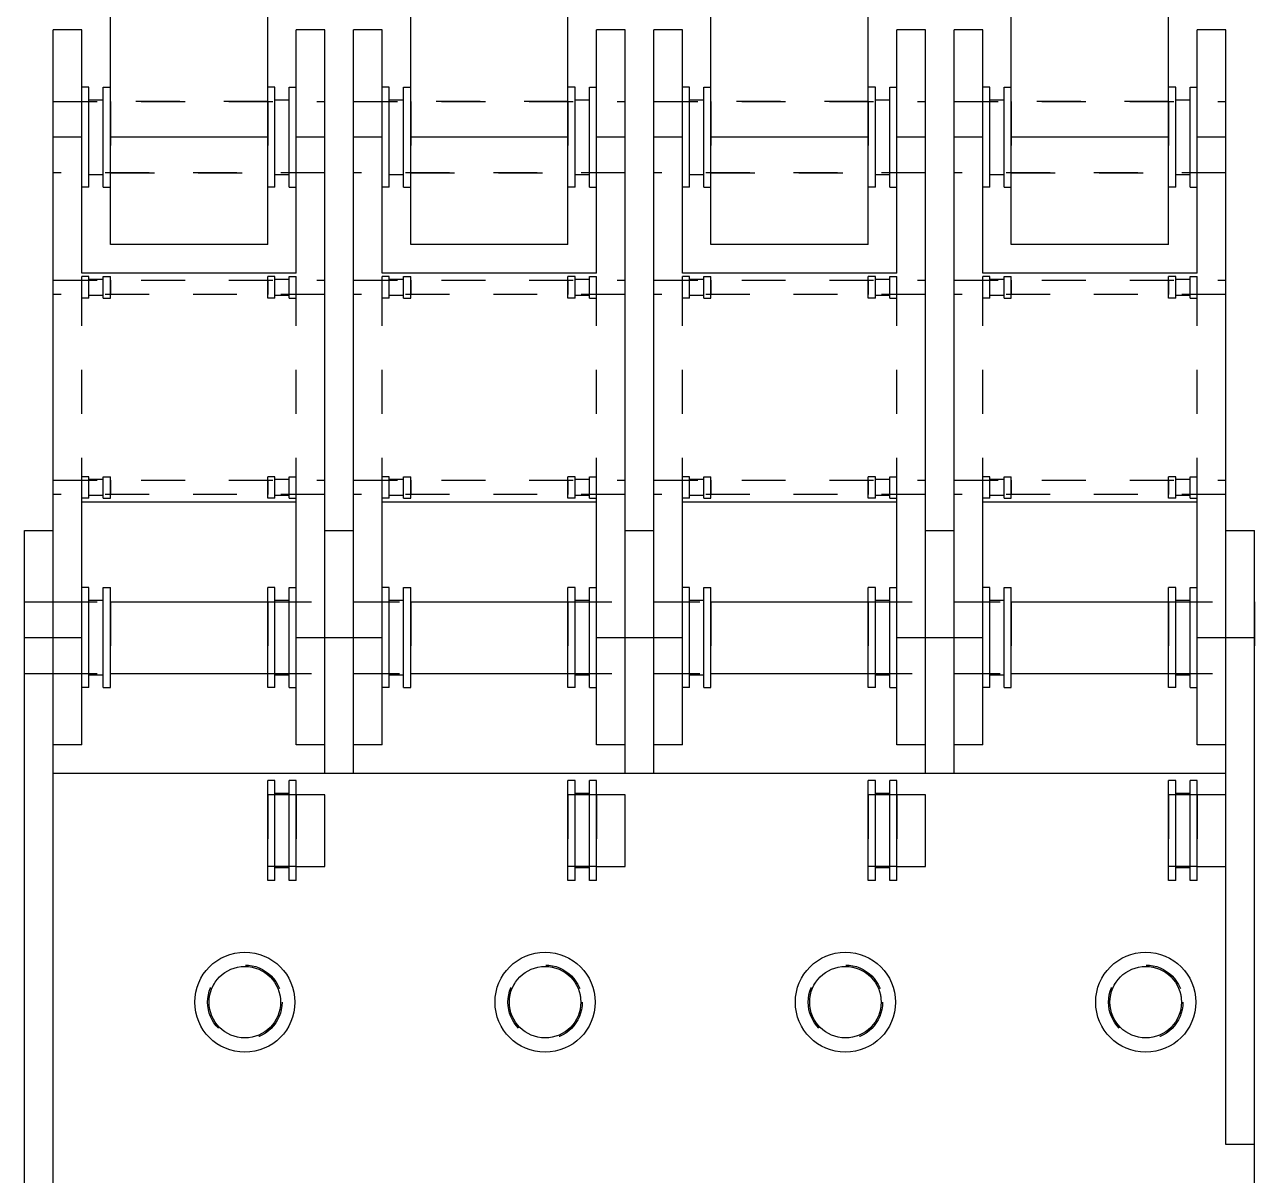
# Model space of a CAD drawing. Header units: inches. Extents: x 0 to 22, y 0 to 17.
# Drawn here: x 3.167 to 6.553, y 11.961 to 15.13 of the extents above; entities that cross this region are included whole.
import ezdxf

# ---------------------------------------------------------------- set-up
doc = ezdxf.new("R2010")
doc.units = ezdxf.units.IN
doc.header["$LTSCALE"] = 1.21
doc.header["$MEASUREMENT"] = 0
doc.linetypes.add('HIDDEN', pattern=[0.2, 0.1, -0.1])
doc.layers.get('0').update_dxf_attribs({"linetype": 'CONTINUOUS'})
doc.layers.add('02___PRT_ALL_AXES', color=7, linetype='CONTINUOUS')
doc.layers.add('DEFAULT_2', color=8, linetype='HIDDEN')

msp = doc.modelspace()

# ---------------------------------------------------------------- linework, layer by layer
at = {"color": 7, "linetype": 'Continuous'}
for p, q in [((3.3246, 14.4464), (3.3246, 15.1157)), ((3.9152, 14.4464), (3.9152, 15.1157)), ((3.9939, 13.0684), (3.9939, 15.1157)), ((4.1514, 14.4464), (4.1514, 15.1157)), ((4.742, 14.4464), (4.742, 15.1157)), ((4.8207, 13.0684), (4.8207, 15.1157)), ((4.9782, 14.4464), (4.9782, 15.1157)), ((5.5687, 14.4464), (5.5687, 15.1157)), ((5.6475, 13.0684), (5.6475, 15.1157)), ((5.805, 14.4464), (5.805, 15.1157)), ((6.3955, 14.4464), (6.3955, 15.1157)), ((6.4743, 12.0465), (6.4743, 15.1157)), ((3.3837, 14.6826), (3.3837, 14.9582)), ((3.3837, 14.9582), (3.4034, 14.9582)), ((3.8955, 14.6826), (3.8955, 14.9582)), ((3.8955, 14.9582), (3.9152, 14.9582)), ((4.2105, 14.6826), (4.2105, 14.9582)), ((4.2105, 14.9582), (4.2302, 14.9582)), ((4.7223, 14.6826), (4.7223, 14.9582)), ((4.7223, 14.9582), (4.742, 14.9582)), ((5.0372, 14.6826), (5.0372, 14.9582)), ((5.0372, 14.9582), (5.0569, 14.9582)), ((5.5491, 14.6826), (5.5491, 14.9582)), ((5.5491, 14.9582), (5.5687, 14.9582)), ((5.864, 14.6826), (5.864, 14.9582)), ((5.864, 14.9582), (5.8837, 14.9582)), ((6.3758, 14.6826), (6.3758, 14.9582)), ((6.3758, 14.9582), (6.3955, 14.9582)), ((3.3837, 14.9228), (3.3443, 14.9228)), ((3.8955, 14.9228), (3.8561, 14.9228)), ((4.2105, 14.9228), (4.1711, 14.9228)), ((4.7223, 14.9228), (4.6829, 14.9228)), ((5.0372, 14.9228), (4.9979, 14.9228)), ((5.5491, 14.9228), (5.5097, 14.9228)), ((5.864, 14.9228), (5.8246, 14.9228)), ((6.3758, 14.9228), (6.3365, 14.9228)), ((3.2459, 9.8007), (3.2459, 14.8204)), ((3.3246, 14.8204), (3.2459, 14.8204)), ((3.9939, 14.8204), (3.9152, 14.8204)), ((4.0727, 13.0684), (4.0727, 14.8204)), ((4.1514, 14.8204), (4.0727, 14.8204)), ((4.8207, 14.8204), (4.742, 14.8204)), ((4.8994, 13.0684), (4.8994, 14.8204)), ((4.9782, 14.8204), (4.8994, 14.8204)), ((5.6475, 14.8204), (5.5687, 14.8204)), ((5.7262, 13.0684), (5.7262, 14.8204)), ((5.805, 14.8204), (5.7262, 14.8204)), ((6.4743, 14.8204), (6.3955, 14.8204)), ((3.3443, 14.7181), (3.3837, 14.7181)), ((3.8561, 14.7181), (3.8955, 14.7181)), ((4.1711, 14.7181), (4.2105, 14.7181)), ((4.6829, 14.7181), (4.7223, 14.7181)), ((4.9979, 14.7181), (5.0372, 14.7181)), ((5.5097, 14.7181), (5.5491, 14.7181)), ((5.8246, 14.7181), (5.864, 14.7181)), ((6.3365, 14.7181), (6.3758, 14.7181)), ((3.3837, 14.6826), (3.4034, 14.6826)), ((3.8955, 14.6826), (3.9152, 14.6826)), ((4.2105, 14.6826), (4.2302, 14.6826)), ((4.7223, 14.6826), (4.742, 14.6826)), ((5.0372, 14.6826), (5.0569, 14.6826)), ((5.5491, 14.6826), (5.5687, 14.6826)), ((5.864, 14.6826), (5.8837, 14.6826)), ((6.3758, 14.6826), (6.3955, 14.6826)), ((3.9152, 14.4464), (3.3246, 14.4464)), ((4.742, 14.4464), (4.1514, 14.4464)), ((5.5687, 14.4464), (4.9782, 14.4464)), ((6.3955, 14.4464), (5.805, 14.4464)), ((3.3246, 13.1472), (3.3246, 13.8165)), ((3.3246, 13.8165), (3.9152, 13.8165)), ((3.9152, 13.1472), (3.9152, 13.8165)), ((4.1514, 13.1472), (4.1514, 13.8165)), ((4.1514, 13.8165), (4.742, 13.8165)), ((4.742, 13.1472), (4.742, 13.8165)), ((4.9782, 13.1472), (4.9782, 13.8165)), ((4.9782, 13.8165), (5.5687, 13.8165)), ((5.5687, 13.1472), (5.5687, 13.8165)), ((5.805, 13.1472), (5.805, 13.8165)), ((5.805, 13.8165), (6.3955, 13.8165)), ((6.3955, 13.1472), (6.3955, 13.8165)), ((3.1672, 9.722), (3.1672, 13.7377)), ((3.1672, 13.7377), (3.2459, 13.7377)), ((3.9939, 13.7377), (4.0727, 13.7377)), ((4.8207, 13.7377), (4.8994, 13.7377)), ((5.6475, 13.7377), (5.7262, 13.7377)), ((6.4743, 13.7377), (6.553, 13.7377)), ((6.553, 10.5094), (6.553, 13.7377)), ((3.3837, 13.3047), (3.3837, 13.5803)), ((3.3837, 13.5803), (3.4034, 13.5803)), ((3.8955, 13.3047), (3.8955, 13.5803)), ((3.8955, 13.5803), (3.9152, 13.5803)), ((4.2105, 13.3047), (4.2105, 13.5803)), ((4.2105, 13.5803), (4.2302, 13.5803)), ((4.7223, 13.3047), (4.7223, 13.5803)), ((4.7223, 13.5803), (4.742, 13.5803)), ((5.0372, 13.3047), (5.0372, 13.5803)), ((5.0372, 13.5803), (5.0569, 13.5803)), ((5.5491, 13.3047), (5.5491, 13.5803)), ((5.5491, 13.5803), (5.5687, 13.5803)), ((5.864, 13.3047), (5.864, 13.5803)), ((5.864, 13.5803), (5.8837, 13.5803)), ((6.3758, 13.3047), (6.3758, 13.5803)), ((6.3758, 13.5803), (6.3955, 13.5803)), ((3.3837, 13.5448), (3.3443, 13.5448)), ((3.8955, 13.5448), (3.8561, 13.5448)), ((4.2105, 13.5448), (4.1711, 13.5448)), ((4.7223, 13.5448), (4.6829, 13.5448)), ((5.0372, 13.5448), (4.9979, 13.5448)), ((5.5491, 13.5448), (5.5097, 13.5448)), ((5.864, 13.5448), (5.8246, 13.5448)), ((6.3758, 13.5448), (6.3365, 13.5448)), ((3.1672, 13.4425), (3.3246, 13.4425)), ((3.9152, 13.4425), (4.1514, 13.4425)), ((4.742, 13.4425), (4.9782, 13.4425)), ((5.5687, 13.4425), (5.805, 13.4425)), ((6.3955, 13.4425), (6.553, 13.4425)), ((3.3443, 13.3401), (3.3837, 13.3401)), ((3.8561, 13.3401), (3.8955, 13.3401)), ((4.1711, 13.3401), (4.2105, 13.3401)), ((4.6829, 13.3401), (4.7223, 13.3401)), ((4.9979, 13.3401), (5.0372, 13.3401)), ((5.5097, 13.3401), (5.5491, 13.3401)), ((5.8246, 13.3401), (5.864, 13.3401)), ((6.3365, 13.3401), (6.3758, 13.3401)), ((3.3837, 13.3047), (3.4034, 13.3047)), ((3.8955, 13.3047), (3.9152, 13.3047)), ((4.2105, 13.3047), (4.2302, 13.3047)), ((4.7223, 13.3047), (4.742, 13.3047)), ((5.0372, 13.3047), (5.0569, 13.3047)), ((5.5491, 13.3047), (5.5687, 13.3047)), ((5.864, 13.3047), (5.8837, 13.3047)), ((6.3758, 13.3047), (6.3955, 13.3047)), ((6.4743, 13.0684), (3.2459, 13.0684)), ((3.8955, 12.7732), (3.8955, 13.0488)), ((4.7223, 12.7732), (4.7223, 13.0488)), ((5.5491, 12.7732), (5.5491, 13.0488)), ((6.3758, 12.7732), (6.3758, 13.0488)), ((3.9939, 13.0094), (3.9152, 13.0094)), ((3.9939, 12.8125), (3.9939, 13.0094)), ((4.8207, 13.0094), (4.742, 13.0094)), ((4.8207, 12.8125), (4.8207, 13.0094)), ((5.6475, 13.0094), (5.5687, 13.0094)), ((5.6475, 12.8125), (5.6475, 13.0094)), ((6.4743, 13.0094), (6.3955, 13.0094)), ((3.9152, 12.8125), (3.9939, 12.8125)), ((4.742, 12.8125), (4.8207, 12.8125)), ((5.5687, 12.8125), (5.6475, 12.8125)), ((6.3955, 12.8125), (6.4743, 12.8125)), ((6.553, 12.0465), (6.4743, 12.0465))]:
    msp.add_line(p, q, dxfattribs=at)
for centre in [(3.7735, 12.4385), (4.6002, 12.4385), (5.427, 12.4385), (6.2538, 12.4385)]:
    msp.add_circle(centre, 0.0984, dxfattribs=at)
at = {"layer": '02___PRT_ALL_AXES', "color": 7, "linetype": 'Continuous'}
for p, q in [((3.4034, 14.5251), (3.4034, 16.0999)), ((3.8365, 14.5251), (3.8365, 16.0999)), ((4.2302, 14.5251), (4.2302, 16.0999)), ((4.6632, 14.5251), (4.6632, 16.0999)), ((5.0569, 14.5251), (5.0569, 16.0999)), ((5.49, 14.5251), (5.49, 16.0999)), ((5.8837, 14.5251), (5.8837, 16.0999)), ((6.3168, 14.5251), (6.3168, 16.0999)), ((3.2459, 14.8204), (3.2459, 15.1157)), ((3.3246, 15.1157), (3.2459, 15.1157)), ((3.9939, 15.1157), (3.9152, 15.1157)), ((4.0727, 14.8204), (4.0727, 15.1157)), ((4.1514, 15.1157), (4.0727, 15.1157)), ((4.8207, 15.1157), (4.742, 15.1157)), ((4.8994, 14.8204), (4.8994, 15.1157)), ((4.9782, 15.1157), (4.8994, 15.1157)), ((5.6475, 15.1157), (5.5687, 15.1157)), ((5.7262, 14.8204), (5.7262, 15.1157)), ((5.805, 15.1157), (5.7262, 15.1157)), ((6.4743, 15.1157), (6.3955, 15.1157)), ((3.3443, 14.9582), (3.3246, 14.9582)), ((3.3443, 14.6826), (3.3443, 14.9582)), ((3.8561, 14.9582), (3.8365, 14.9582)), ((3.8561, 14.6826), (3.8561, 14.9582)), ((4.1711, 14.9582), (4.1514, 14.9582)), ((4.1711, 14.6826), (4.1711, 14.9582)), ((4.6829, 14.9582), (4.6632, 14.9582)), ((4.6829, 14.6826), (4.6829, 14.9582)), ((4.9979, 14.9582), (4.9782, 14.9582)), ((4.9979, 14.6826), (4.9979, 14.9582)), ((5.5097, 14.9582), (5.49, 14.9582)), ((5.5097, 14.6826), (5.5097, 14.9582)), ((5.8246, 14.9582), (5.805, 14.9582)), ((5.8246, 14.6826), (5.8246, 14.9582)), ((6.3365, 14.9582), (6.3168, 14.9582)), ((6.3365, 14.6826), (6.3365, 14.9582)), ((3.8365, 14.8204), (3.4034, 14.8204)), ((4.6632, 14.8204), (4.2302, 14.8204)), ((5.49, 14.8204), (5.0569, 14.8204)), ((6.3168, 14.8204), (5.8837, 14.8204)), ((3.3443, 14.6826), (3.3246, 14.6826)), ((3.8561, 14.6826), (3.8365, 14.6826)), ((4.1711, 14.6826), (4.1514, 14.6826)), ((4.6829, 14.6826), (4.6632, 14.6826)), ((4.9979, 14.6826), (4.9782, 14.6826)), ((5.5097, 14.6826), (5.49, 14.6826)), ((5.8246, 14.6826), (5.805, 14.6826)), ((6.3365, 14.6826), (6.3168, 14.6826)), ((3.8365, 14.5251), (3.4034, 14.5251)), ((4.6632, 14.5251), (4.2302, 14.5251)), ((5.49, 14.5251), (5.0569, 14.5251)), ((6.3168, 14.5251), (5.8837, 14.5251)), ((3.3443, 13.5803), (3.3246, 13.5803)), ((3.3443, 13.3047), (3.3443, 13.5803)), ((3.4034, 13.3047), (3.4034, 13.5803)), ((3.8365, 13.3047), (3.8365, 13.5803)), ((3.8561, 13.5803), (3.8365, 13.5803)), ((3.8561, 13.3047), (3.8561, 13.5803)), ((4.1711, 13.5803), (4.1514, 13.5803)), ((4.1711, 13.3047), (4.1711, 13.5803)), ((4.2302, 13.3047), (4.2302, 13.5803)), ((4.6632, 13.3047), (4.6632, 13.5803)), ((4.6829, 13.5803), (4.6632, 13.5803)), ((4.6829, 13.3047), (4.6829, 13.5803)), ((4.9979, 13.5803), (4.9782, 13.5803)), ((4.9979, 13.3047), (4.9979, 13.5803)), ((5.0569, 13.3047), (5.0569, 13.5803)), ((5.49, 13.3047), (5.49, 13.5803)), ((5.5097, 13.5803), (5.49, 13.5803)), ((5.5097, 13.3047), (5.5097, 13.5803)), ((5.8246, 13.5803), (5.805, 13.5803)), ((5.8246, 13.3047), (5.8246, 13.5803)), ((5.8837, 13.3047), (5.8837, 13.5803)), ((6.3168, 13.3047), (6.3168, 13.5803)), ((6.3365, 13.5803), (6.3168, 13.5803)), ((6.3365, 13.3047), (6.3365, 13.5803)), ((3.4034, 13.5409), (3.8365, 13.5409)), ((4.2302, 13.5409), (4.6632, 13.5409)), ((5.0569, 13.5409), (5.49, 13.5409)), ((5.8837, 13.5409), (6.3168, 13.5409)), ((3.4034, 13.344), (3.8365, 13.344)), ((4.2302, 13.344), (4.6632, 13.344)), ((5.0569, 13.344), (5.49, 13.344)), ((5.8837, 13.344), (6.3168, 13.344)), ((3.3443, 13.3047), (3.3246, 13.3047)), ((3.8561, 13.3047), (3.8365, 13.3047)), ((4.1711, 13.3047), (4.1514, 13.3047)), ((4.6829, 13.3047), (4.6632, 13.3047)), ((4.9979, 13.3047), (4.9782, 13.3047)), ((5.5097, 13.3047), (5.49, 13.3047)), ((5.8246, 13.3047), (5.805, 13.3047)), ((6.3365, 13.3047), (6.3168, 13.3047)), ((3.3246, 13.1472), (3.2459, 13.1472)), ((3.9939, 13.1472), (3.9152, 13.1472)), ((4.1514, 13.1472), (4.0727, 13.1472)), ((4.8207, 13.1472), (4.742, 13.1472)), ((4.9782, 13.1472), (4.8994, 13.1472)), ((5.6475, 13.1472), (5.5687, 13.1472)), ((5.805, 13.1472), (5.7262, 13.1472)), ((6.4743, 13.1472), (6.3955, 13.1472)), ((3.8365, 12.7732), (3.8365, 13.0488)), ((3.8561, 13.0488), (3.8365, 13.0488)), ((3.8561, 12.7732), (3.8561, 13.0488)), ((3.9152, 13.0488), (3.8955, 13.0488)), ((3.9152, 12.7732), (3.9152, 13.0488)), ((4.6632, 12.7732), (4.6632, 13.0488)), ((4.6829, 13.0488), (4.6632, 13.0488)), ((4.6829, 12.7732), (4.6829, 13.0488)), ((4.742, 13.0488), (4.7223, 13.0488)), ((4.742, 12.7732), (4.742, 13.0488)), ((5.49, 12.7732), (5.49, 13.0488)), ((5.5097, 13.0488), (5.49, 13.0488)), ((5.5097, 12.7732), (5.5097, 13.0488)), ((5.5687, 13.0488), (5.5491, 13.0488)), ((5.5687, 12.7732), (5.5687, 13.0488)), ((6.3365, 13.0488), (6.3168, 13.0488)), ((6.3168, 12.7732), (6.3168, 13.0488)), ((6.3365, 12.7732), (6.3365, 13.0488)), ((6.3955, 13.0488), (6.3758, 13.0488)), ((6.3955, 12.7732), (6.3955, 13.0488)), ((3.8955, 13.0133), (3.8561, 13.0133)), ((4.7223, 13.0133), (4.6829, 13.0133)), ((5.5491, 13.0133), (5.5097, 13.0133)), ((6.3758, 13.0133), (6.3365, 13.0133)), ((3.8955, 12.8086), (3.8561, 12.8086)), ((4.7223, 12.8086), (4.6829, 12.8086)), ((5.5491, 12.8086), (5.5097, 12.8086)), ((6.3758, 12.8086), (6.3365, 12.8086)), ((3.8561, 12.7732), (3.8365, 12.7732)), ((3.9152, 12.7732), (3.8955, 12.7732)), ((4.6829, 12.7732), (4.6632, 12.7732)), ((4.742, 12.7732), (4.7223, 12.7732)), ((5.5097, 12.7732), (5.49, 12.7732)), ((5.5687, 12.7732), (5.5491, 12.7732)), ((6.3365, 12.7732), (6.3168, 12.7732)), ((6.3955, 12.7732), (6.3758, 12.7732))]:
    msp.add_line(p, q, dxfattribs=at)
at = {"layer": '02___PRT_ALL_AXES', "color": 8, "linetype": 'HIDDEN'}
for p, q in [((3.3246, 14.6826), (3.3246, 14.9582)), ((3.9152, 14.6826), (3.9152, 14.9582)), ((4.1514, 14.6826), (4.1514, 14.9582)), ((4.742, 14.6826), (4.742, 14.9582)), ((4.9782, 14.6826), (4.9782, 14.9582)), ((5.5687, 14.6826), (5.5687, 14.9582)), ((5.805, 14.6826), (5.805, 14.9582)), ((6.3955, 14.6826), (6.3955, 14.9582)), ((3.8365, 14.9188), (3.4034, 14.9188)), ((4.6632, 14.9188), (4.2302, 14.9188)), ((5.49, 14.9188), (5.0569, 14.9188)), ((6.3168, 14.9188), (5.8837, 14.9188)), ((3.2459, 14.722), (3.2459, 14.8204)), ((4.0727, 14.722), (4.0727, 14.8204)), ((4.8994, 14.722), (4.8994, 14.8204)), ((5.7262, 14.722), (5.7262, 14.8204)), ((3.4034, 14.722), (3.8365, 14.722)), ((4.2302, 14.722), (4.6632, 14.722)), ((5.0569, 14.722), (5.49, 14.722)), ((5.8837, 14.722), (6.3168, 14.722)), ((3.2459, 14.3873), (3.2459, 14.4267)), ((3.3246, 14.3775), (3.3246, 14.4366)), ((3.3443, 14.4366), (3.3246, 14.4366)), ((3.3443, 14.3775), (3.3443, 14.4366)), ((3.4034, 14.3775), (3.4034, 14.4366)), ((3.8365, 14.3775), (3.8365, 14.4366)), ((3.8561, 14.4366), (3.8365, 14.4366)), ((3.8561, 14.3775), (3.8561, 14.4366)), ((3.9152, 14.3775), (3.9152, 14.4366)), ((4.0727, 14.3873), (4.0727, 14.4267)), ((4.1514, 14.3775), (4.1514, 14.4366)), ((4.1711, 14.4366), (4.1514, 14.4366)), ((4.1711, 14.3775), (4.1711, 14.4366)), ((4.2302, 14.3775), (4.2302, 14.4366)), ((4.6632, 14.3775), (4.6632, 14.4366)), ((4.6829, 14.4366), (4.6632, 14.4366)), ((4.6829, 14.3775), (4.6829, 14.4366)), ((4.742, 14.3775), (4.742, 14.4366)), ((4.8994, 14.3873), (4.8994, 14.4267)), ((4.9782, 14.3775), (4.9782, 14.4366)), ((4.9979, 14.4366), (4.9782, 14.4366)), ((4.9979, 14.3775), (4.9979, 14.4366)), ((5.0569, 14.3775), (5.0569, 14.4366)), ((5.49, 14.3775), (5.49, 14.4366)), ((5.5097, 14.4366), (5.49, 14.4366)), ((5.5097, 14.3775), (5.5097, 14.4366)), ((5.5687, 14.3775), (5.5687, 14.4366)), ((5.7262, 14.3873), (5.7262, 14.4267)), ((5.805, 14.3775), (5.805, 14.4366)), ((5.8246, 14.4366), (5.805, 14.4366)), ((5.8246, 14.3775), (5.8246, 14.4366)), ((5.8837, 14.3775), (5.8837, 14.4366)), ((6.3168, 14.3775), (6.3168, 14.4366)), ((6.3365, 14.4366), (6.3168, 14.4366)), ((6.3365, 14.3775), (6.3365, 14.4366)), ((6.3955, 14.3775), (6.3955, 14.4366)), ((3.3443, 14.3775), (3.3246, 14.3775)), ((3.8561, 14.3775), (3.8365, 14.3775)), ((4.1711, 14.3775), (4.1514, 14.3775)), ((4.6829, 14.3775), (4.6632, 14.3775)), ((4.9979, 14.3775), (4.9782, 14.3775)), ((5.5097, 14.3775), (5.49, 14.3775)), ((5.8246, 14.3775), (5.805, 14.3775)), ((6.3365, 14.3775), (6.3168, 14.3775)), ((3.3246, 13.8263), (3.3246, 13.8854)), ((3.3443, 13.8854), (3.3246, 13.8854)), ((3.3443, 13.8263), (3.3443, 13.8854)), ((3.4034, 13.8263), (3.4034, 13.8854)), ((3.8365, 13.8263), (3.8365, 13.8854)), ((3.8561, 13.8854), (3.8365, 13.8854)), ((3.8561, 13.8263), (3.8561, 13.8854)), ((3.9152, 13.8263), (3.9152, 13.8854)), ((4.1514, 13.8263), (4.1514, 13.8854)), ((4.1711, 13.8854), (4.1514, 13.8854)), ((4.1711, 13.8263), (4.1711, 13.8854)), ((4.2302, 13.8263), (4.2302, 13.8854)), ((4.6632, 13.8263), (4.6632, 13.8854)), ((4.6829, 13.8854), (4.6632, 13.8854)), ((4.6829, 13.8263), (4.6829, 13.8854)), ((4.742, 13.8263), (4.742, 13.8854)), ((4.9782, 13.8263), (4.9782, 13.8854)), ((4.9979, 13.8854), (4.9782, 13.8854)), ((4.9979, 13.8263), (4.9979, 13.8854)), ((5.0569, 13.8263), (5.0569, 13.8854)), ((5.49, 13.8263), (5.49, 13.8854)), ((5.5097, 13.8854), (5.49, 13.8854)), ((5.5097, 13.8263), (5.5097, 13.8854)), ((5.5687, 13.8263), (5.5687, 13.8854)), ((5.805, 13.8263), (5.805, 13.8854)), ((5.8246, 13.8854), (5.805, 13.8854)), ((5.8246, 13.8263), (5.8246, 13.8854)), ((5.8837, 13.8263), (5.8837, 13.8854)), ((6.3168, 13.8263), (6.3168, 13.8854)), ((6.3365, 13.8854), (6.3168, 13.8854)), ((6.3365, 13.8263), (6.3365, 13.8854)), ((6.3955, 13.8263), (6.3955, 13.8854)), ((3.2459, 13.8362), (3.2459, 13.8755)), ((4.0727, 13.8362), (4.0727, 13.8755)), ((4.8994, 13.8362), (4.8994, 13.8755)), ((5.7262, 13.8362), (5.7262, 13.8755)), ((3.3443, 13.8263), (3.3246, 13.8263)), ((3.8561, 13.8263), (3.8365, 13.8263)), ((4.1711, 13.8263), (4.1514, 13.8263)), ((4.6829, 13.8263), (4.6632, 13.8263)), ((4.9979, 13.8263), (4.9782, 13.8263)), ((5.5097, 13.8263), (5.49, 13.8263)), ((5.8246, 13.8263), (5.805, 13.8263)), ((6.3365, 13.8263), (6.3168, 13.8263)), ((3.3246, 13.3047), (3.3246, 13.5803)), ((3.9152, 13.3047), (3.9152, 13.5803)), ((4.1514, 13.3047), (4.1514, 13.5803)), ((4.742, 13.3047), (4.742, 13.5803)), ((4.9782, 13.3047), (4.9782, 13.5803)), ((5.5687, 13.3047), (5.5687, 13.5803)), ((5.805, 13.3047), (5.805, 13.5803)), ((6.3955, 13.3047), (6.3955, 13.5803)), ((3.1672, 13.344), (3.1672, 13.5409)), ((3.1672, 13.5409), (3.4034, 13.5409)), ((3.2459, 13.1472), (3.2459, 13.5409)), ((3.8365, 13.5409), (4.2302, 13.5409)), ((3.9939, 13.344), (3.9939, 13.5409)), ((4.0727, 13.1472), (4.0727, 13.5409)), ((4.6632, 13.5409), (5.0569, 13.5409)), ((4.8207, 13.344), (4.8207, 13.5409)), ((4.8994, 13.1472), (4.8994, 13.5409)), ((5.49, 13.5409), (5.8837, 13.5409)), ((5.6475, 13.344), (5.6475, 13.5409)), ((5.7262, 13.1472), (5.7262, 13.5409)), ((6.3168, 13.5409), (6.553, 13.5409)), ((6.4743, 13.344), (6.4743, 13.5409)), ((6.553, 13.5409), (6.553, 13.344)), ((3.1672, 13.344), (3.4034, 13.344)), ((3.8365, 13.344), (4.2302, 13.344)), ((4.6632, 13.344), (5.0569, 13.344)), ((5.49, 13.344), (5.8837, 13.344)), ((6.3168, 13.344), (6.553, 13.344)), ((3.9152, 13.0094), (3.8365, 13.0094)), ((4.742, 13.0094), (4.6632, 13.0094)), ((5.5687, 13.0094), (5.49, 13.0094)), ((6.3955, 13.0094), (6.3168, 13.0094)), ((3.9152, 12.8125), (3.8365, 12.8125)), ((4.742, 12.8125), (4.6632, 12.8125)), ((5.5687, 12.8125), (5.49, 12.8125)), ((6.3955, 12.8125), (6.3168, 12.8125))]:
    msp.add_line(p, q, dxfattribs=at)
at = {"layer": '02___PRT_ALL_AXES', "color": 7, "linetype": 'Continuous'}
for centre in [(3.7735, 12.4385), (4.6002, 12.4385), (5.427, 12.4385), (6.2538, 12.4385)]:
    msp.add_circle(centre, 0.1378, dxfattribs=at)
at = {"layer": '02___PRT_ALL_AXES', "color": 8, "linetype": 'HIDDEN'}
for centre in [(3.7735, 12.4385), (4.6002, 12.4385), (5.427, 12.4385), (6.2538, 12.4385)]:
    msp.add_circle(centre, 0.0984, dxfattribs=at)
at = {"layer": 'DEFAULT_2', "color": 8, "linetype": 'HIDDEN'}
for p, q in [((3.2459, 14.9188), (3.9939, 14.9188)), ((3.4034, 14.9188), (3.4034, 14.722)), ((3.8365, 14.9188), (3.8365, 14.722)), ((4.0727, 14.9188), (4.8207, 14.9188)), ((4.2302, 14.9188), (4.2302, 14.722)), ((4.6632, 14.9188), (4.6632, 14.722)), ((4.8994, 14.9188), (5.6475, 14.9188)), ((5.0569, 14.9188), (5.0569, 14.722)), ((5.49, 14.9188), (5.49, 14.722)), ((5.7262, 14.9188), (6.4743, 14.9188)), ((5.8837, 14.9188), (5.8837, 14.722)), ((6.3168, 14.9188), (6.3168, 14.722)), ((3.9939, 14.722), (3.2459, 14.722)), ((4.8207, 14.722), (4.0727, 14.722)), ((5.6475, 14.722), (4.8994, 14.722)), ((6.4743, 14.722), (5.7262, 14.722)), ((3.2459, 14.4267), (3.9939, 14.4267)), ((3.3246, 13.8165), (3.3246, 14.4464)), ((3.3837, 14.4287), (3.3443, 14.4287)), ((3.3837, 14.3775), (3.3837, 14.4366)), ((3.3837, 14.4366), (3.4034, 14.4366)), ((3.4034, 14.4267), (3.4034, 14.3873)), ((3.8365, 14.4267), (3.8365, 14.3873)), ((3.8955, 14.4287), (3.8561, 14.4287)), ((3.8955, 14.3775), (3.8955, 14.4366)), ((3.8955, 14.4366), (3.9152, 14.4366)), ((3.9152, 13.8165), (3.9152, 14.4464)), ((4.0727, 14.4267), (4.8207, 14.4267)), ((4.1514, 13.8165), (4.1514, 14.4464)), ((4.2105, 14.4287), (4.1711, 14.4287)), ((4.2105, 14.3775), (4.2105, 14.4366)), ((4.2105, 14.4366), (4.2302, 14.4366)), ((4.2302, 14.4267), (4.2302, 14.3873)), ((4.6632, 14.4267), (4.6632, 14.3873)), ((4.7223, 14.4287), (4.6829, 14.4287)), ((4.7223, 14.3775), (4.7223, 14.4366)), ((4.7223, 14.4366), (4.742, 14.4366)), ((4.742, 13.8165), (4.742, 14.4464)), ((4.8994, 14.4267), (5.6475, 14.4267)), ((4.9782, 13.8165), (4.9782, 14.4464)), ((5.0372, 14.4287), (4.9979, 14.4287)), ((5.0372, 14.3775), (5.0372, 14.4366)), ((5.0372, 14.4366), (5.0569, 14.4366)), ((5.0569, 14.4267), (5.0569, 14.3873)), ((5.49, 14.4267), (5.49, 14.3873)), ((5.5491, 14.4287), (5.5097, 14.4287)), ((5.5491, 14.3775), (5.5491, 14.4366)), ((5.5491, 14.4366), (5.5687, 14.4366)), ((5.5687, 13.8165), (5.5687, 14.4464)), ((5.7262, 14.4267), (6.4743, 14.4267)), ((5.805, 13.8165), (5.805, 14.4464)), ((5.864, 14.4287), (5.8246, 14.4287)), ((5.864, 14.3775), (5.864, 14.4366)), ((5.864, 14.4366), (5.8837, 14.4366)), ((5.8837, 14.4267), (5.8837, 14.3873)), ((6.3168, 14.4267), (6.3168, 14.3873)), ((6.3758, 14.4287), (6.3365, 14.4287)), ((6.3758, 14.3775), (6.3758, 14.4366)), ((6.3758, 14.4366), (6.3955, 14.4366)), ((6.3955, 13.8165), (6.3955, 14.4464)), ((3.9939, 14.3873), (3.2459, 14.3873)), ((3.3443, 14.3854), (3.3837, 14.3854)), ((3.3837, 14.3775), (3.4034, 14.3775)), ((3.8561, 14.3854), (3.8955, 14.3854)), ((3.8955, 14.3775), (3.9152, 14.3775)), ((4.8207, 14.3873), (4.0727, 14.3873)), ((4.1711, 14.3854), (4.2105, 14.3854)), ((4.2105, 14.3775), (4.2302, 14.3775)), ((4.6829, 14.3854), (4.7223, 14.3854)), ((4.7223, 14.3775), (4.742, 14.3775)), ((5.6475, 14.3873), (4.8994, 14.3873)), ((4.9979, 14.3854), (5.0372, 14.3854)), ((5.0372, 14.3775), (5.0569, 14.3775)), ((5.5097, 14.3854), (5.5491, 14.3854)), ((5.5491, 14.3775), (5.5687, 14.3775)), ((6.4743, 14.3873), (5.7262, 14.3873)), ((5.8246, 14.3854), (5.864, 14.3854)), ((5.864, 14.3775), (5.8837, 14.3775)), ((6.3365, 14.3854), (6.3758, 14.3854)), ((6.3758, 14.3775), (6.3955, 14.3775)), ((3.3837, 13.8263), (3.3837, 13.8854)), ((3.3837, 13.8854), (3.4034, 13.8854)), ((3.8955, 13.8263), (3.8955, 13.8854)), ((3.8955, 13.8854), (3.9152, 13.8854)), ((4.2105, 13.8263), (4.2105, 13.8854)), ((4.2105, 13.8854), (4.2302, 13.8854)), ((4.7223, 13.8263), (4.7223, 13.8854)), ((4.7223, 13.8854), (4.742, 13.8854)), ((5.0372, 13.8263), (5.0372, 13.8854)), ((5.0372, 13.8854), (5.0569, 13.8854)), ((5.5491, 13.8263), (5.5491, 13.8854)), ((5.5491, 13.8854), (5.5687, 13.8854)), ((5.864, 13.8263), (5.864, 13.8854)), ((5.864, 13.8854), (5.8837, 13.8854)), ((6.3758, 13.8263), (6.3758, 13.8854)), ((6.3758, 13.8854), (6.3955, 13.8854)), ((3.2459, 13.8755), (3.9939, 13.8755)), ((3.3837, 13.8775), (3.3443, 13.8775)), ((3.4034, 13.8755), (3.4034, 13.8362)), ((3.8365, 13.8755), (3.8365, 13.8362)), ((3.8955, 13.8775), (3.8561, 13.8775)), ((4.0727, 13.8755), (4.8207, 13.8755)), ((4.2105, 13.8775), (4.1711, 13.8775)), ((4.2302, 13.8755), (4.2302, 13.8362)), ((4.6632, 13.8755), (4.6632, 13.8362)), ((4.7223, 13.8775), (4.6829, 13.8775)), ((4.8994, 13.8755), (5.6475, 13.8755)), ((5.0372, 13.8775), (4.9979, 13.8775)), ((5.0569, 13.8755), (5.0569, 13.8362)), ((5.49, 13.8755), (5.49, 13.8362)), ((5.5491, 13.8775), (5.5097, 13.8775)), ((5.7262, 13.8755), (6.4743, 13.8755)), ((5.864, 13.8775), (5.8246, 13.8775)), ((5.8837, 13.8755), (5.8837, 13.8362)), ((6.3168, 13.8755), (6.3168, 13.8362)), ((6.3758, 13.8775), (6.3365, 13.8775)), ((3.9939, 13.8362), (3.2459, 13.8362)), ((3.3443, 13.8342), (3.3837, 13.8342)), ((3.3837, 13.8263), (3.4034, 13.8263)), ((3.8561, 13.8342), (3.8955, 13.8342)), ((3.8955, 13.8263), (3.9152, 13.8263)), ((4.8207, 13.8362), (4.0727, 13.8362)), ((4.1711, 13.8342), (4.2105, 13.8342)), ((4.2105, 13.8263), (4.2302, 13.8263)), ((4.6829, 13.8342), (4.7223, 13.8342)), ((4.7223, 13.8263), (4.742, 13.8263)), ((5.6475, 13.8362), (4.8994, 13.8362)), ((4.9979, 13.8342), (5.0372, 13.8342)), ((5.0372, 13.8263), (5.0569, 13.8263)), ((5.5097, 13.8342), (5.5491, 13.8342)), ((5.5491, 13.8263), (5.5687, 13.8263)), ((6.4743, 13.8362), (5.7262, 13.8362)), ((5.8246, 13.8342), (5.864, 13.8342)), ((5.864, 13.8263), (5.8837, 13.8263)), ((6.3365, 13.8342), (6.3758, 13.8342)), ((6.3758, 13.8263), (6.3955, 13.8263)), ((3.2459, 13.5409), (3.4034, 13.5409)), ((3.4034, 13.5409), (3.4034, 13.344)), ((3.8365, 13.5409), (3.8365, 13.344)), ((3.8365, 13.5409), (3.9939, 13.5409)), ((4.0727, 13.5409), (4.2302, 13.5409)), ((4.2302, 13.5409), (4.2302, 13.344)), ((4.6632, 13.5409), (4.6632, 13.344)), ((4.6632, 13.5409), (4.8207, 13.5409)), ((4.8994, 13.5409), (5.0569, 13.5409)), ((5.0569, 13.5409), (5.0569, 13.344)), ((5.49, 13.5409), (5.49, 13.344)), ((5.49, 13.5409), (5.6475, 13.5409)), ((5.7262, 13.5409), (5.8837, 13.5409)), ((5.8837, 13.5409), (5.8837, 13.344)), ((6.3168, 13.5409), (6.3168, 13.344)), ((6.3168, 13.5409), (6.4743, 13.5409)), ((3.2459, 13.344), (3.4034, 13.344)), ((3.8365, 13.344), (3.9939, 13.344)), ((4.0727, 13.344), (4.2302, 13.344)), ((4.6632, 13.344), (4.8207, 13.344)), ((4.8994, 13.344), (5.0569, 13.344)), ((5.49, 13.344), (5.6475, 13.344)), ((5.7262, 13.344), (5.8837, 13.344)), ((6.3168, 13.344), (6.4743, 13.344)), ((3.8365, 13.0094), (3.8365, 12.8125)), ((3.9152, 13.0094), (3.8365, 13.0094)), ((3.9152, 13.0094), (3.9152, 12.8125)), ((4.6632, 13.0094), (4.6632, 12.8125)), ((4.742, 13.0094), (4.6632, 13.0094)), ((4.742, 13.0094), (4.742, 12.8125)), ((5.49, 13.0094), (5.49, 12.8125)), ((5.5687, 13.0094), (5.49, 13.0094)), ((5.5687, 13.0094), (5.5687, 12.8125)), ((6.3955, 13.0094), (6.3168, 13.0094)), ((6.3168, 13.0094), (6.3168, 12.8125)), ((6.3955, 13.0094), (6.3955, 12.8125)), ((3.9152, 12.8125), (3.8365, 12.8125)), ((4.742, 12.8125), (4.6632, 12.8125)), ((5.5687, 12.8125), (5.49, 12.8125)), ((6.3955, 12.8125), (6.3168, 12.8125))]:
    msp.add_line(p, q, dxfattribs=at)
for centre in [(3.7735, 12.4385), (4.6002, 12.4385), (5.427, 12.4385), (6.2538, 12.4385)]:
    msp.add_circle(centre, 0.1024, dxfattribs=at)

doc.saveas('drawing.dxf')
